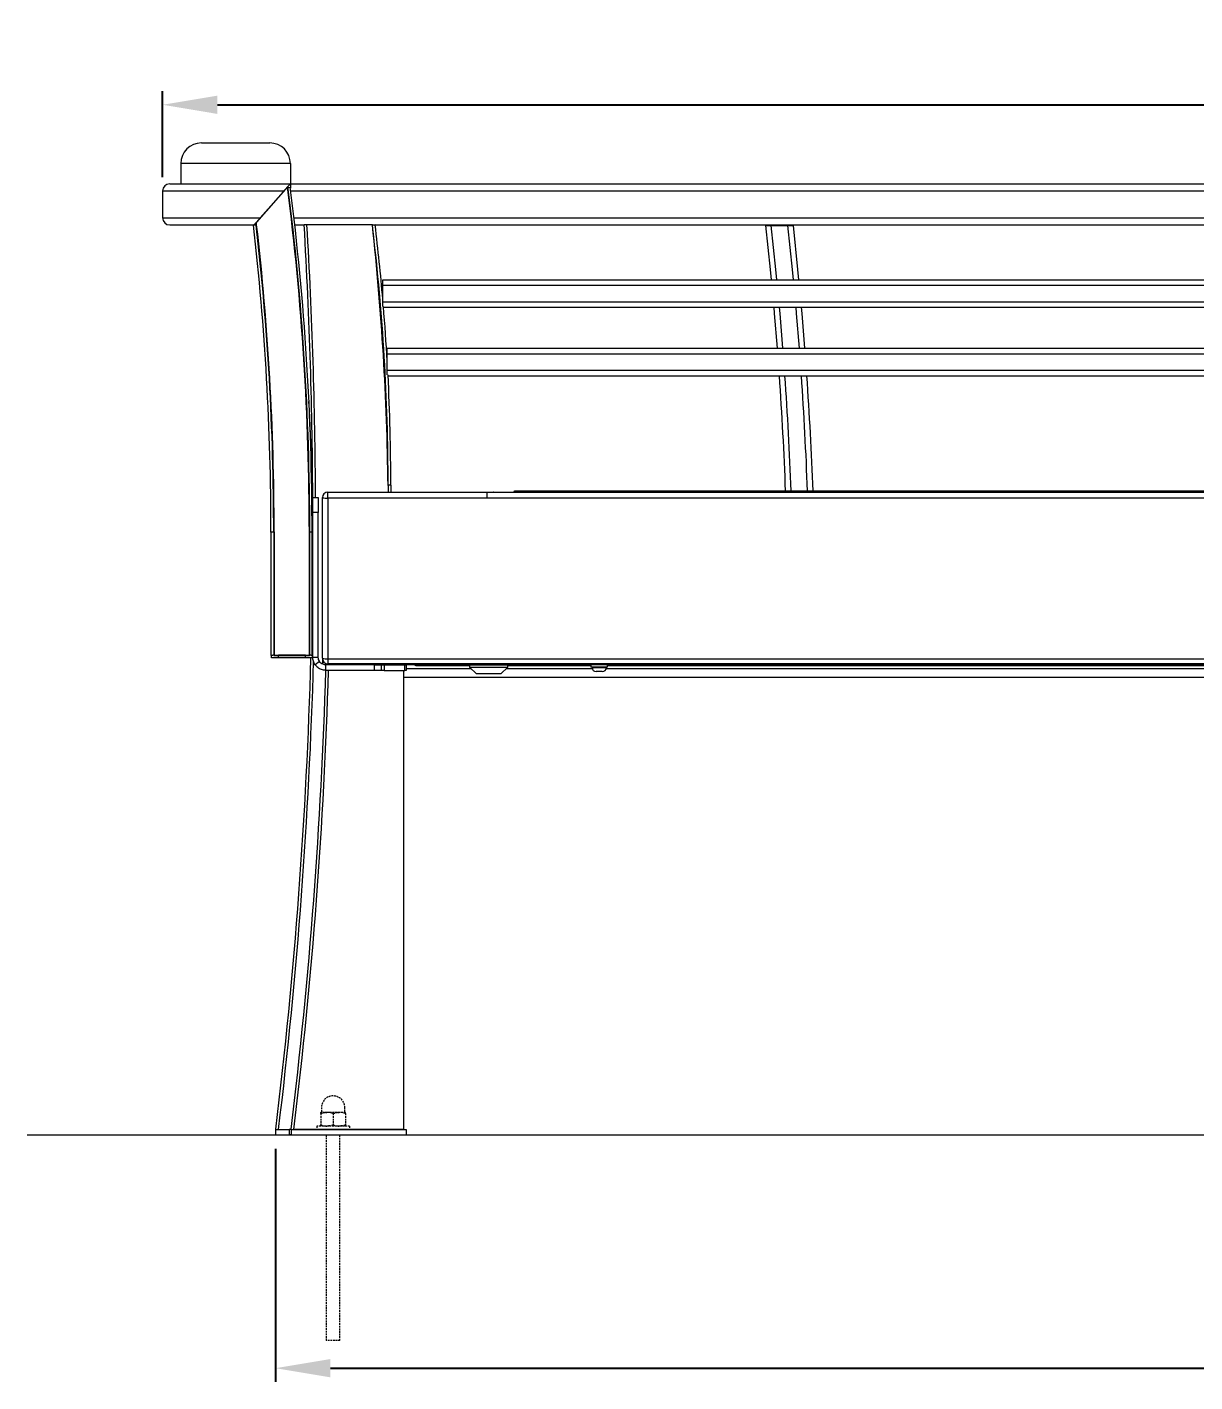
# Model space of a CAD drawing. Header units: millimetres. Extents: x 117 to 4973, y 109 to 3302.
# Drawn here: x 117 to 970, y 2314 to 3302 of the extents above; entities that cross this region are included whole.
import ezdxf

# ---------------------------------------------------------------- set-up
doc = ezdxf.new("R2010")
doc.units = ezdxf.units.MM
doc.linetypes.add('HIDDEN', pattern=[1.905, 1.27, -0.635])
for name, color, linetype, lineweight in [('ZANO_R', 7, 'Continuous', 0), ('ZANO_R_przerywana', 7, 'HIDDEN', 0), ('ZANO_W', 1, 'Continuous', 0)]:
    doc.layers.add(name, color=color, linetype=linetype, lineweight=lineweight)
doc.styles.get("Standard").update_dxf_attribs({"font": 'ARIALUNI.TTF'})
doc.dimstyles.new('pl i ang', dxfattribs={"dimtxt": 50, "dimasz": 50, "dimexe": 1.25, "dimexo": 0.625, "dimgap": 10, "dimtad": 1, "dimtoh": 1, "dimtxsty": 'Standard', "dimcen": 2.5, "dimclrd": 1, "dimclre": 1, "dimclrt": 1, "dimadec": 0, "dimazin": 0, "dimtfac": 1, "dimtmove": 0, "dimatfit": 3, "dimfxl": 1, "dimarcsym": 1})

# ---------------------------------------------------------------- blocks, each defined once
blk = doc.blocks.new('*D367')
at = {"layer": 'ZANO_W', "color": 1, "lineweight": -2}
for p, q in [((216.01, 3192.96), (216.01, 3255.81)), ((3216.01, 3192.96), (3216.01, 3255.81)), ((256.01, 3245.81), (3176.01, 3245.81))]:
    blk.add_line(p, q, dxfattribs=at)
at = {"layer": 'ZANO_W', "color": 1}
for points in [[(256.01, 3252.48), (256.01, 3239.14), (216.01, 3245.81)], [(3176.01, 3239.14), (3176.01, 3252.48), (3216.01, 3245.81)]]:
    blk.add_solid(points, dxfattribs=at)
at = {"layer": 'ZANO_W', "color": 1, "insert": (1716.01, 3276.25), "char_height": 40, "attachment_point": 5}
blk.add_mtext('3000', dxfattribs=at)
blk = doc.blocks.new('*D368')
at = {"layer": 'ZANO_W', "color": 1, "lineweight": -2}
for p, q in [((298.5, 2484.16), (298.5, 2313.99)), ((3133.4, 2484.16), (3133.4, 2313.99)), ((338.5, 2323.99), (3093.4, 2323.99))]:
    blk.add_line(p, q, dxfattribs=at)
at = {"layer": 'ZANO_W', "color": 1}
for points in [[(338.5, 2330.66), (338.5, 2317.32), (298.5, 2323.99)], [(3093.4, 2317.32), (3093.4, 2330.66), (3133.4, 2323.99)]]:
    blk.add_solid(points, dxfattribs=at)
at = {"layer": 'ZANO_W', "color": 1, "insert": (1715.95, 2354.43), "char_height": 40, "attachment_point": 5}
blk.add_mtext('2835', dxfattribs=at)

msp = doc.modelspace()

# ---------------------------------------------------------------- linework, layer by layer
at = {"layer": 'ZANO_R'}
for p, q in [((244.3, 3217.96), (294.3, 3217.96)), ((229.3, 3202.96), (229.3, 3188.16)), ((309.3, 3202.96), (229.3, 3202.96)), ((309.3, 3202.96), (309.3, 3188.16)), ((221.21, 3188.16), (309.3, 3188.16)), ((307.19, 3185.78), (284.21, 3159.84)), ((307.49, 3186.12), (284.51, 3160.18)), ((307.56, 3185.57), (309.19, 3185.78)), ((309.3, 3188.16), (309.3, 3184.96)), ((309.3, 3188.16), (3122.71, 3188.16)), ((216.01, 3182.96), (216.01, 3163.36)), ((216.01, 3182.96), (304.69, 3182.96)), ((304.69, 3182.96), (287.32, 3163.36)), ((309.55, 3182.96), (3122.49, 3182.96)), ((216.01, 3163.36), (287.32, 3163.36)), ((311.91, 3163.36), (3120.12, 3163.36)), ((221.21, 3158.16), (282.71, 3158.16)), ((282.35, 3158), (284.33, 3158.22)), ((282.71, 3158.16), (283.75, 3158.16)), ((284.34, 3158.16), (284.34, 3158.16)), ((312.51, 3158.16), (319.37, 3158.16)), ((321.38, 3158.16), (319.37, 3158.16)), ((369.17, 3158.16), (321.38, 3158.16)), ((369.17, 3158.16), (3060.83, 3158.16)), ((371.15, 3158.16), (369.2, 3157.92)), ((660.4, 3157.76), (672.47, 3157.76)), ((376.76, 3118.16), (3054.76, 3118.16)), ((376.76, 3114.16), (376.76, 3118.16)), ((376.76, 3102.16), (376.76, 3114.16)), ((376.76, 3114.16), (3054.76, 3114.16)), ((376.76, 3102.16), (3054.76, 3102.16)), ((376.76, 3098.69), (376.76, 3102.16)), ((377.26, 3098.16), (3054.76, 3098.16)), ((380.01, 3068.16), (3052.01, 3068.16)), ((380.01, 3064.16), (380.01, 3068.16)), ((380.01, 3052.16), (380.01, 3064.16)), ((380.01, 3064.16), (3052.01, 3064.16)), ((380.01, 3052.16), (3052.01, 3052.16)), ((380.01, 3048.69), (380.01, 3052.16)), ((380.59, 3048.16), (3052, 3048.16)), ((382.62, 2968.16), (380.62, 2968.16)), ((380.62, 2968.14), (380.62, 2963.16)), ((382.62, 2968.16), (382.62, 2963.16)), ((325.66, 2959.16), (329.66, 2959.16)), ((325.66, 2948.37), (325.66, 2959.16)), ((329.66, 2959.16), (329.66, 2948.37)), ((332.66, 2959.16), (332.66, 2959.16)), ((332.66, 2841.93), (332.66, 2959.16)), ((336.66, 2963.16), (457.36, 2963.16)), ((336.66, 2958.84), (336.66, 2963.16)), ((336.66, 2963.16), (452.66, 2963.16)), ((452.66, 2958.84), (336.66, 2958.84)), ((336.66, 2958.84), (336.66, 2841.61)), ((452.66, 2963.16), (452.66, 2958.84)), ((452.66, 2963.16), (2979.36, 2963.16)), ((2979.36, 2958.84), (452.66, 2958.84)), ((472.31, 2963.16), (473.17, 2964.02)), ((473.17, 2964.02), (476.58, 2964.02)), ((476.23, 2963.16), (476.58, 2964.02)), ((476.58, 2964.02), (2957.75, 2964.02)), ((329.66, 2948.37), (325.66, 2948.37)), ((325.66, 2842.66), (325.66, 2948.37)), ((329.66, 2842.66), (329.66, 2948.37)), ((297.13, 2933.89), (295.13, 2933.89)), ((295.13, 2933.89), (295.13, 2843.89)), ((297.13, 2933.89), (297.13, 2844.23)), ((297.13, 2933.89), (297.13, 2843.89)), ((297.44, 2934.23), (297.44, 2844.23)), ((323.13, 2843.89), (323.13, 2933.89)), ((323.44, 2844.23), (323.44, 2934.23)), ((325.13, 2933.89), (323.44, 2933.89)), ((325.13, 2843.89), (325.13, 2933.89)), ((325.66, 2933.16), (325.13, 2933.16)), ((296.54, 2843.89), (295.13, 2843.89)), ((295.44, 2842.23), (295.44, 2843.89)), ((300.64, 2842.23), (295.44, 2842.23)), ((297.13, 2844.23), (296.54, 2844.23)), ((297.13, 2843.89), (323.13, 2843.89)), ((297.44, 2844.23), (323.44, 2844.23)), ((300.64, 2842.23), (300.64, 2844.23)), ((320.24, 2844.23), (300.64, 2844.23)), ((320.24, 2842.23), (300.64, 2842.23)), ((320.24, 2842.23), (320.24, 2844.23)), ((325.44, 2842.23), (320.24, 2842.23)), ((324.34, 2844.23), (323.44, 2844.23)), ((325.13, 2843.89), (324.34, 2843.89)), ((325.13, 2844.66), (325.66, 2844.66)), ((325.44, 2844.23), (325.13, 2844.23)), ((325.44, 2842.23), (325.44, 2844.23)), ((325.44, 2842.66), (325.66, 2842.66)), ((325.66, 2842.66), (329.66, 2842.66)), ((330.63, 2839.54), (327.33, 2837.27)), ((332.66, 2841.93), (332.66, 2837.72)), ((335.16, 2833.16), (335.16, 2837.16)), ((370.66, 2837.16), (335.16, 2837.16)), ((336.66, 2841.61), (3095.36, 2841.61)), ((336.66, 2841.61), (336.66, 2837.93)), ((3095.36, 2837.93), (336.66, 2837.93)), ((353.22, 2837.16), (353.22, 2837.93)), ((353.27, 2837.93), (353.27, 2837.16)), ((370.66, 2833.16), (370.66, 2837.16)), ((370.66, 2837.16), (375.66, 2837.16)), ((375.66, 2837.16), (375.66, 2833.16)), ((375.66, 2837.16), (377.66, 2837.16)), ((377.66, 2837.16), (377.66, 2833.16)), ((377.66, 2837.16), (392.81, 2837.16)), ((392.81, 2833.16), (392.81, 2837.16)), ((392.81, 2837.16), (393.81, 2837.16)), ((3038.23, 2837.16), (393.81, 2837.16)), ((393.81, 2837.16), (393.81, 2833.16)), ((401.41, 2837.16), (401.41, 2837)), ((440.06, 2837.05), (440.06, 2835.55)), ((454.06, 2837.05), (440.06, 2837.05)), ((444.11, 2837.16), (444.11, 2837.05)), ((449.37, 2837.16), (449.37, 2837.05)), ((468.06, 2837.05), (454.06, 2837.05)), ((458.75, 2837.16), (458.75, 2837.05)), ((464.01, 2837.16), (464.01, 2837.05)), ((468.06, 2835.55), (468.06, 2837.05)), ((528.76, 2837.16), (528.76, 2835.56)), ((540.76, 2835.56), (540.76, 2837.16)), ((847.75, 2837.02), (847.75, 2837.06)), ((850.49, 2837.1), (850.49, 2837.13)), ((864.91, 2837.01), (864.91, 2837.05)), ((866.4, 2837.09), (866.4, 2837.12)), ((370.66, 2833.16), (335.16, 2833.16)), ((375.66, 2833.16), (370.66, 2833.16)), ((377.66, 2833.16), (375.66, 2833.16)), ((377.66, 2833.16), (392.81, 2833.16)), ((391.78, 2833.16), (391.78, 2498.16)), ((391.78, 2828.16), (3038.23, 2828.16)), ((393.81, 2833.16), (392.81, 2833.16)), ((393.81, 2834.56), (441.05, 2834.56)), ((401.41, 2836.9), (401.41, 2837)), ((401.41, 2836.9), (401.41, 2836.77)), ((401.41, 2836.77), (440.06, 2836.77)), ((440.06, 2835.55), (445.06, 2830.55)), ((440.06, 2835.55), (454.06, 2835.55)), ((454.06, 2830.55), (445.06, 2830.55)), ((454.06, 2835.55), (468.06, 2835.55)), ((463.06, 2830.55), (454.06, 2830.55)), ((463.06, 2830.55), (468.06, 2835.55)), ((467.06, 2834.56), (529.6, 2834.56)), ((468.06, 2836.77), (528.76, 2836.77)), ((540.76, 2835.56), (528.76, 2835.56)), ((529.51, 2835.56), (529.51, 2835.26)), ((529.51, 2835.26), (534.76, 2835.26)), ((534.76, 2832.26), (532.51, 2832.26)), ((534.76, 2835.26), (540.01, 2835.26)), ((537.01, 2832.26), (534.76, 2832.26)), ((539.93, 2834.56), (1527.05, 2834.56)), ((540.01, 2835.26), (540.01, 2835.56)), ((540.76, 2836.77), (1526.06, 2836.77)), ((706.01, 2836.89), (681.01, 2836.89)), ((681.01, 2836.86), (681.01, 2836.89)), ((681.01, 2836.86), (706.01, 2836.86)), ((706.01, 2836.86), (706.01, 2836.89)), ((298.5, 2498.16), (298.5, 2494.16)), ((298.5, 2498.16), (308.5, 2498.16)), ((298.5, 2494.16), (308.5, 2494.16)), ((298.64, 2498.4), (300.63, 2498.16)), ((308.5, 2498.16), (308.5, 2494.16)), ((309.78, 2498.16), (308.5, 2498.16)), ((309.78, 2494.16), (308.5, 2494.16)), ((309.78, 2498.16), (309.78, 2494.16)), ((309.78, 2498.16), (393.78, 2498.16)), ((309.78, 2494.16), (393.78, 2494.16)), ((309.81, 2498.4), (311.79, 2498.16)), ((391.78, 2498.16), (311.79, 2498.16)), ((344.5, 2498.16), (354.5, 2498.16)), ((393.78, 2498.16), (393.78, 2494.16))]:
    msp.add_line(p, q, dxfattribs=at)
at = {"layer": 'ZANO_R', "flags": 128}
for points in [[(309.3, 3188.16), (309.21, 3188.06), (308.95, 3187.76), (308.52, 3187.28), (307.95, 3186.63), (307.49, 3186.12)], [(284.21, 3159.84), (283.79, 3159.37), (283.33, 3158.85), (282.99, 3158.47), (282.78, 3158.23), (282.71, 3158.16)], [(284.36, 3158), (284.27, 3159.03), (284.21, 3159.84)], [(284.66, 3158.34), (284.58, 3159.37), (284.51, 3160.18)], [(660.52, 3118.16), (659.78, 3125.69), (656.37, 3157.76)], [(664.54, 3118.16), (663.8, 3125.69), (660.4, 3157.76)], [(676.59, 3118.16), (675.86, 3125.69), (672.47, 3157.76)], [(680.61, 3118.16), (679.88, 3125.69), (676.5, 3157.76)], [(664.88, 3068.16), (662.78, 3093.59), (662.38, 3098.16)], [(668.89, 3068.16), (666.8, 3093.59), (666.4, 3098.16)], [(680.93, 3068.16), (678.85, 3093.58), (678.44, 3098.16)], [(684.94, 3068.16), (682.86, 3093.58), (682.46, 3098.16)], [(400.05, 2837.16), (400.67, 2836.98), (401.41, 2836.9)], [(401.41, 2837), (400.67, 2837.07), (400.32, 2837.16)], [(847.75, 2837.02), (842.24, 2837.03), (836.82, 2837.03), (831.53, 2837.04), (826.38, 2837.06), (821.39, 2837.07), (816.59, 2837.09), (812, 2837.1), (807.63, 2837.12), (803.5, 2837.14), (800.8, 2837.16)], [(810.63, 2837.16), (810.71, 2837.16), (814.84, 2837.14), (819.2, 2837.12), (823.78, 2837.1), (828.56, 2837.09), (833.51, 2837.08), (838.6, 2837.07), (843.82, 2837.06), (849.13, 2837.05)], [(850.49, 2837.1), (845.37, 2837.1), (840.35, 2837.11), (835.47, 2837.12), (830.75, 2837.13), (826.21, 2837.15), (823.61, 2837.16)], [(837.46, 2837.16), (838.35, 2837.15), (842.76, 2837.14), (847.28, 2837.14), (851.9, 2837.13)], [(849.13, 2837.05), (850.26, 2837.05), (851.17, 2837.05), (851.75, 2837.04), (851.94, 2837.04), (851.7, 2837.03), (851.06, 2837.02), (850.11, 2837.02), (848.96, 2837.02), (847.75, 2837.02)], [(851.9, 2837.13), (853.03, 2837.13), (853.94, 2837.12), (854.52, 2837.12), (854.7, 2837.11), (854.45, 2837.11), (853.81, 2837.1), (852.86, 2837.1), (851.71, 2837.1), (850.49, 2837.1)], [(864.91, 2837.01), (863.71, 2837.01), (862.66, 2837.01), (861.88, 2837.02), (861.47, 2837.02), (861.47, 2837.03), (861.88, 2837.04), (862.66, 2837.04), (863.71, 2837.04), (864.91, 2837.05)], [(866.4, 2837.09), (865.2, 2837.09), (864.13, 2837.09), (863.33, 2837.1), (862.89, 2837.1), (862.87, 2837.11), (863.26, 2837.11), (864.02, 2837.12), (865.06, 2837.12), (866.25, 2837.12)], [(864.91, 2837.05), (870.37, 2837.05), (875.81, 2837.05), (881.19, 2837.05), (886.5, 2837.06), (891.71, 2837.07), (896.79, 2837.08), (901.72, 2837.09), (906.47, 2837.11), (911.04, 2837.12), (915.38, 2837.14), (919.19, 2837.16)], [(929.02, 2837.16), (926.11, 2837.14), (921.97, 2837.12), (917.59, 2837.1), (912.99, 2837.08), (908.18, 2837.07), (903.18, 2837.06), (898.02, 2837.04), (892.72, 2837.03), (887.3, 2837.02), (881.79, 2837.02), (876.2, 2837.01), (870.57, 2837.01), (864.91, 2837.01)], [(866.25, 2837.12), (871, 2837.13), (875.72, 2837.13), (880.38, 2837.13), (884.95, 2837.14), (889.41, 2837.15), (892.36, 2837.16)], [(906.21, 2837.16), (905.93, 2837.15), (901.5, 2837.14), (896.87, 2837.13), (892.07, 2837.12), (887.12, 2837.11), (882.05, 2837.1), (876.89, 2837.09), (871.66, 2837.09), (866.4, 2837.09)], [(681.01, 2836.89), (680.06, 2836.89), (679.24, 2836.89), (678.7, 2836.88), (678.51, 2836.88), (678.7, 2836.87), (679.24, 2836.87), (680.06, 2836.86), (681.01, 2836.86)], [(706.01, 2836.86), (706.97, 2836.86), (707.78, 2836.87), (708.32, 2836.87), (708.51, 2836.88), (708.32, 2836.88), (707.78, 2836.89), (706.97, 2836.89), (706.01, 2836.89)], [(860.91, 2836.92), (861.09, 2836.92), (861.61, 2836.93), (862.42, 2836.93), (863.45, 2836.94), (864.61, 2836.94), (865.8, 2836.94), (866.91, 2836.94), (867.84, 2836.93), (868.51, 2836.93), (868.87, 2836.92), (868.87, 2836.92), (868.51, 2836.91), (867.84, 2836.9), (866.91, 2836.9), (865.8, 2836.9), (864.61, 2836.9), (863.45, 2836.9), (862.42, 2836.9), (861.61, 2836.91), (861.09, 2836.91), (860.91, 2836.92)]]:
    msp.add_lwpolyline(points, dxfattribs=at)
at = {"layer": 'ZANO_R'}
msp.add_lwpolyline([(117.06, 2494.16), (4833.47, 2494.16)], dxfattribs=at)
for centre, radius, start, end in [((244.3, 3202.96), 15, 90, 180), ((294.3, 3202.96), 15, 0, 90), ((221.21, 3182.96), 5.2, 90, 180), ((-1674.87, 2933.89), 1998, 0, 7.24277), ((-1674.56, 2934.23), 1998, 0, 7.24277), ((-1672.87, 2933.89), 1998, 0, 7.24277), ((221.21, 3163.36), 5.2, 180, 270), ((-1676.87, 2933.8), 1972, 0.00237, 6.52792), ((-1676.87, 2933.8), 1974, 0.00237, 6.52792), ((-1674.87, 2933.89), 1972, 0, 6.52555), ((-1674.56, 2934.23), 1972, 0, 6.52555), ((-3346.43, 2943.12), 3672.1, 0.17518, 3.35706), ((-3347.42, 2943.16), 3675.1, 0.24945, 3.35383), ((-1617.35, 2943.16), 1998.12, 0.71653, 6.17706), ((-1197.41, 2968.16), 1578.03, 0, 6.8144), ((-1197.41, 2968.16), 1580.03, 4.9356, 6.9066), ((-1197.41, 2968.16), 1580.03, 3.28849, 4.73896), ((-1197.41, 2968.16), 1580.03, 0, 2.9217), ((-1917.39, 2868.16), 2590, 2.12109, 3.98516), ((-1917.39, 2868.16), 2594, 2.11782, 3.979), ((-1917.39, 2868.16), 2606, 2.10806, 3.96065), ((-1917.39, 2868.16), 2610, 2.10483, 3.95457), ((-1325.23, 2933.16), 1650.88, 0, 3.34044), ((336.66, 2959.16), 4, 90, 180), ((336.66, 2959.16), 4, 90, 180), ((335.66, 2971.82), 13.02, 256.65153, 274.37832), ((457.36, 2959.16), 4, 87.5114, 90), ((-3346.43, 2943.12), 3672.1, 353.04386, 358.42551), ((-3347.42, 2943.16), 3675.1, 353.04526, 358.39234), ((335.66, 2854.59), 13.01, 256.64433, 274.38214), ((336.66, 2841.93), 4, 180, 270), ((-3335.26, 2943.12), 3672.1, 353.04386, 358.2839), ((-3336.26, 2943.16), 3675.1, 353.04526, 358.28481), ((532.51, 2835.26), 3, 180, 270), ((537.01, 2835.26), 3, 270, 0)]:
    msp.add_arc(centre, radius, start, end, dxfattribs=at)
for points, knots in [([(656.37, 3157.76), (656.42, 3157.76), (656.5, 3157.76), (657.19, 3157.76), (658.2, 3157.76), (659.34, 3157.76), (660.09, 3157.76), (660.4, 3157.76)], [0, 0, 0, 0, 0.212999, 0.425988, 0.639572, 0.854445, 1, 1, 1, 1]), ([(672.47, 3157.76), (672.62, 3157.76), (673.22, 3157.76), (674.26, 3157.76), (675.39, 3157.76), (676.18, 3157.76), (676.47, 3157.76), (676.49, 3157.76), (676.5, 3157.76)], [0, 0, 0, 0, 0.071201, 0.287827, 0.504172, 0.719491, 0.933508, 1, 1, 1, 1]), ([(327.33, 2837.27), (326.85, 2838.11), (325.88, 2839.77), (325.73, 2841.69), (325.66, 2842.66)], [0, 0, 0, 0, 0.500001, 1, 1, 1, 1]), ([(335.16, 2833.16), (334.09, 2833.26), (331.97, 2833.48), (329.2, 2835.01), (327.93, 2836.55), (327.33, 2837.27)], [0, 0, 0, 0, 0.347526, 0.695144, 1, 1, 1, 1]), ([(330.63, 2839.54), (330.35, 2840.02), (329.79, 2840.99), (329.7, 2842.1), (329.66, 2842.66)], [0, 0, 0, 0, 0.499999, 1, 1, 1, 1]), ([(335.16, 2837.16), (334.46, 2837.23), (333.14, 2837.38), (331.59, 2838.35), (330.91, 2839.18), (330.63, 2839.54)], [0, 0, 0, 0, 0.3936873, 0.7401431, 1, 1, 1, 1]), ([(399.83, 2837.16), (400.14, 2837.02), (400.65, 2836.79), (401.2, 2836.77), (401.41, 2836.77)], [0, 0, 0, 0, 0.613483, 1, 1, 1, 1])]:
    msp.add_open_spline(points, degree=3, knots=knots, dxfattribs=at)
at = {"layer": 'ZANO_R_przerywana'}
for p, q in [((332, 2514.16), (332, 2510.91)), ((349, 2510.91), (349, 2514.16)), ((331.5, 2509.85), (331.5, 2510.66)), ((336, 2510.66), (331.5, 2510.66)), ((331.5, 2509.85), (331.5, 2501.46)), ((331.5, 2500.66), (331.5, 2501.46)), ((345, 2510.66), (336, 2510.66)), ((340.5, 2509.85), (340.5, 2501.46)), ((349.5, 2510.66), (345, 2510.66)), ((349.5, 2509.85), (349.5, 2510.66)), ((349.5, 2509.85), (349.5, 2501.46)), ((349.5, 2500.66), (349.5, 2501.46)), ((328.5, 2500.66), (328.5, 2498.16)), ((352.5, 2500.66), (328.5, 2500.66)), ((335.5, 2494.16), (335.5, 2344.16)), ((345.5, 2344.16), (345.5, 2494.16)), ((345.5, 2344.16), (335.5, 2344.16))]:
    msp.add_line(p, q, dxfattribs=at)
at = {"layer": 'ZANO_R_przerywana', "flags": 128}
for points in [[(331.5, 2509.85), (333.7, 2510.44), (336, 2510.66)], [(340.5, 2501.46), (338.29, 2500.88), (336, 2500.66)], [(340.5, 2509.85), (342.7, 2510.44), (345, 2510.66)], [(349.5, 2501.46), (347.29, 2500.88), (345, 2500.66)]]:
    msp.add_lwpolyline(points, dxfattribs=at)
at = {"layer": 'ZANO_R_przerywana'}
for points in [[(328.5, 2498.16), (352.5, 2498.16)], [(335.5, 2494.16), (345.5, 2494.16)], [(352.5, 2500.66), (352.5, 2498.16)]]:
    msp.add_lwpolyline(points, dxfattribs=at)
for centre, radius, start, end in [((340.5, 2514.16), 8.5, 0, 180), ((331.75, 2510.91), 0.25, 270, 0), ((349.25, 2510.91), 0.25, 180, 270), ((336.11, 2514.3), 13.64, 250.22787, 269.51642), ((335.88, 2497.01), 13.64, 70.22691, 89.51668), ((345.11, 2514.3), 13.64, 250.22793, 269.5164), ((344.88, 2497.01), 13.64, 70.22693, 89.51666)]:
    msp.add_arc(centre, radius, start, end, dxfattribs=at)

# ---------------------------------------------------------------- dimensions: what is measured, and where the dimension line sits
at = {"layer": 'ZANO_W'}
for base, p1, p2, picture, middle in [((3216.01, 3245.81), (216.01, 3182.96), (3216.01, 3182.96), '*D367', (1716.01, 3276.25)), ((3133.4, 2323.99), (298.5, 2494.16), (3133.4, 2494.16), '*D368', (1715.95, 2354.43))]:
    dim = msp.add_linear_dim(base=base, p1=p1, p2=p2, dimstyle='pl i ang', override={"dimtxt": 40, "dimasz": 40, "dimexe": 10, "dimexo": 10, "dimtoh": 0, "dimdec": 0, "dimtdec": 0, "dimtmove": 1}, dxfattribs=at)
    dim.commit()
    dim.dimension.update_dxf_attribs({"geometry": picture, "text_midpoint": middle})

doc.saveas('drawing.dxf')
